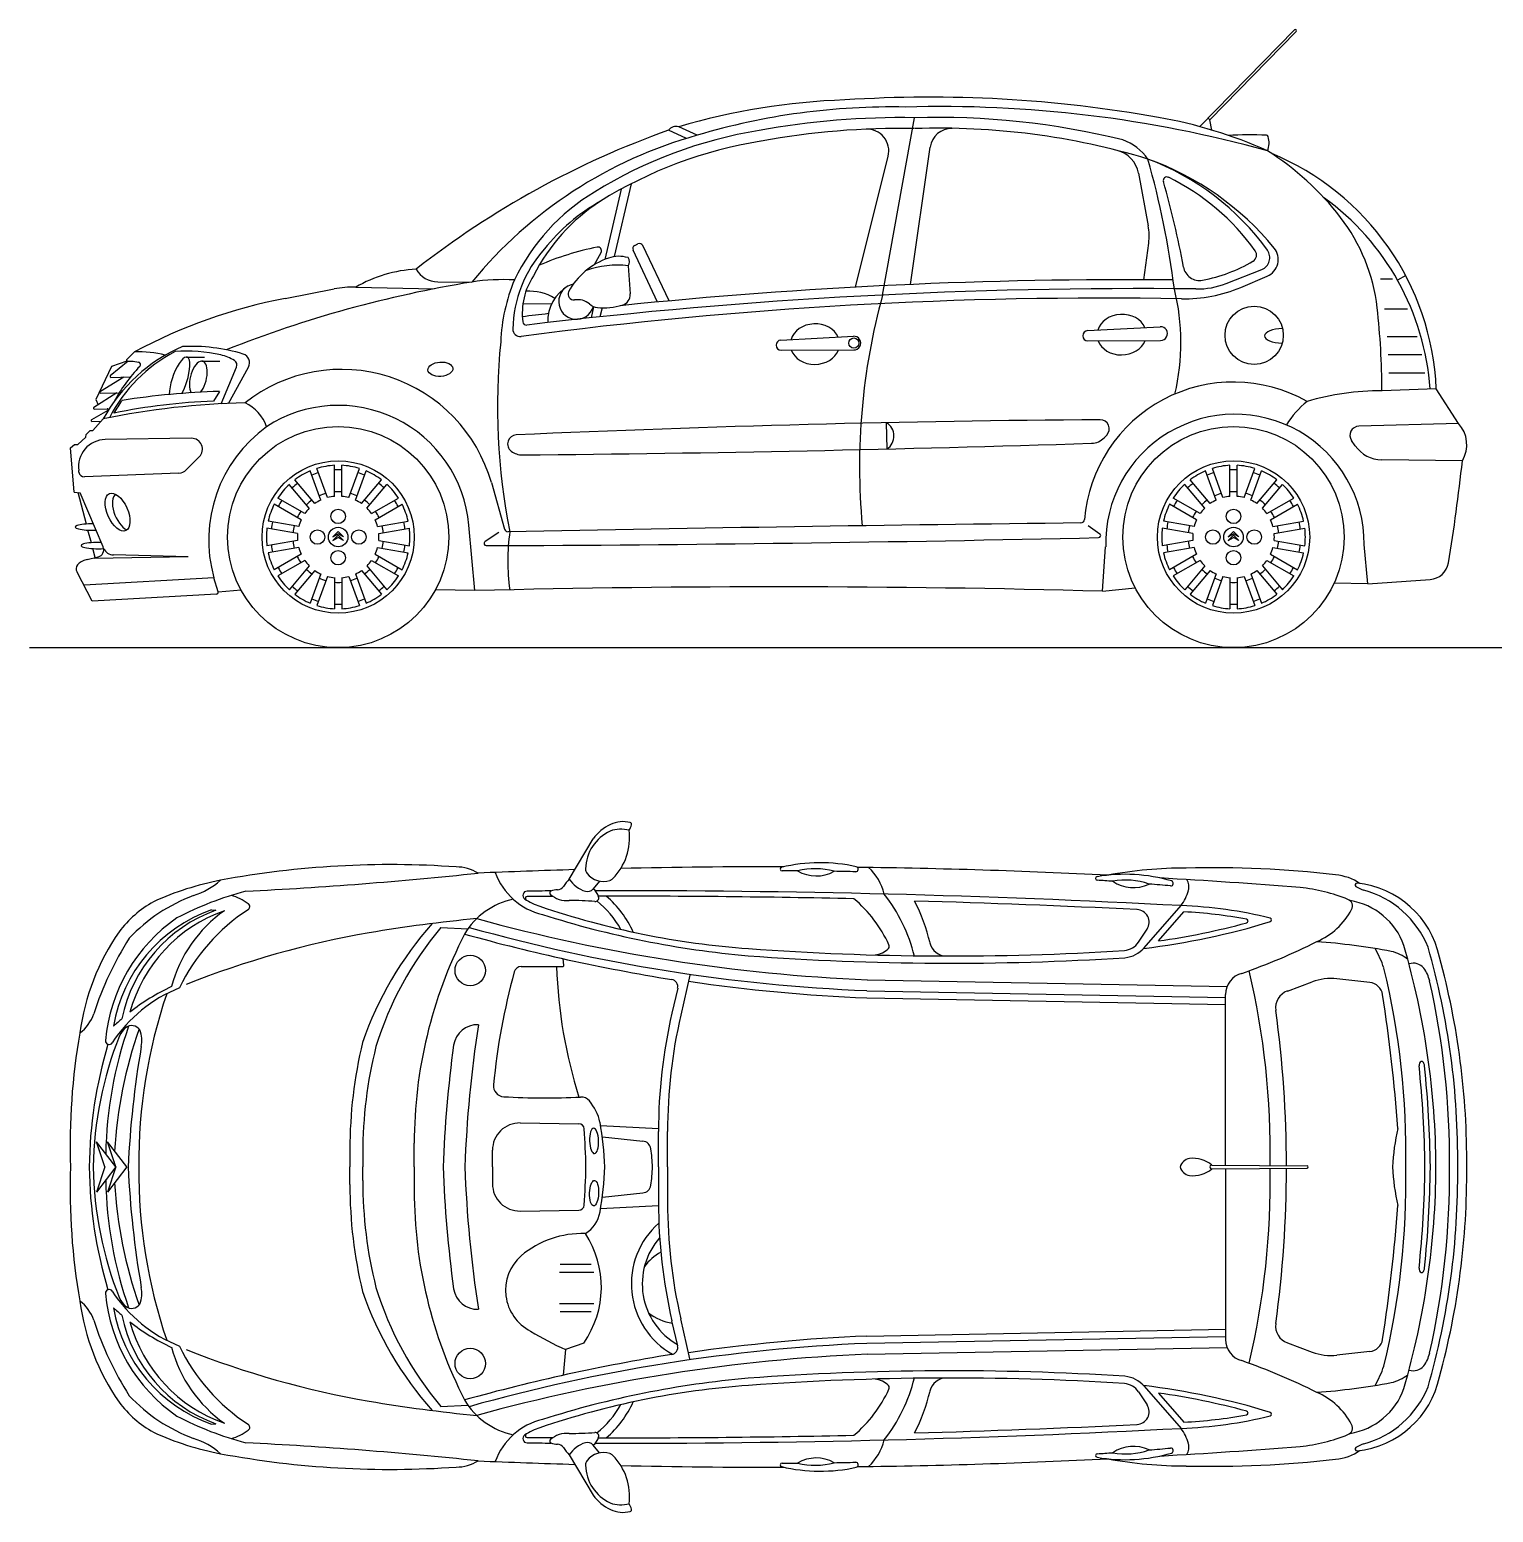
# Model space of a CAD drawing. Header units: millimetres. Extents: x 335 to 18837, y 383 to 11542.
# Drawn here: x 880 to 4916, y 6903 to 10992 of the extents above; entities that cross this region are included whole.
import ezdxf

# ---------------------------------------------------------------- set-up
doc = ezdxf.new("R2010")
doc.units = ezdxf.units.MM
doc.layers.add('dwgmodels.com', color=30, linetype='Continuous')

msp = doc.modelspace()

# ---------------------------------------------------------------- linework, layer by layer
at = {"color": 18, "true_color": 0x000000}
for p, q in [((4106.5, 10724.8), (4367.4, 10991.5)), ((4133.5, 10744), (4371.6, 10987.4)), ((2690.9, 10692.4), (2641.4, 10715)), ((2720.3, 10700.9), (2669.3, 10724.2)), ((3231.5, 10260.3), (3319.3, 10749.3)), ((4133.5, 10744), (4129.3, 10748.1)), ((4139.8, 10715.2), (4133.5, 10744)), ((3156.9, 10282.1), (3247, 10643.3)), ((3308.5, 10289.6), (3362.9, 10668.5)), ((3937, 10596.4), (3964.1, 10451.6)), ((2510.4, 10552.4), (2465.1, 10358.5)), ((2537.9, 10567), (2491, 10366.3)), ((2548.1, 10397.4), (2556.9, 10401.5)), ((2642.6, 10244.1), (2570.2, 10396.8)), ((3951.4, 10302.4), (3965.3, 10403.7)), ((2437, 10344.3), (2455.2, 10378.1)), ((2611.1, 10241.1), (2543.4, 10384.1)), ((2529.7, 10341.3), (2535.2, 10263.4)), ((4179.1, 10292.2), (4277.2, 10331)), ((4219, 10281.4), (4292, 10312.3)), ((4604.7, 10305.1), (4637.9, 10305.1)), ((4674, 10313.9), (4651.5, 10301.3)), ((1584.1, 10251.1), (1719.5, 10277.3)), ((1778.6, 10282.1), (1995, 10277.6)), ((2005, 10296.9), (2098.9, 10296.3)), ((2318.4, 10235.7), (2239.7, 10235.8)), ((2434.7, 10228.3), (2427.5, 10197.6)), ((2458.1, 10225.2), (2452.2, 10200.2)), ((4615.7, 10222.7), (4678.8, 10222.7)), ((2950.8, 10136.3), (3151.1, 10146.9)), ((3796.8, 10162.3), (3997.1, 10173)), ((4622.7, 10146.2), (4705.6, 10146.2)), ((1168.8, 10103.8), (1146.8, 10082)), ((2951.6, 10108.3), (3152.2, 10109)), ((3797.6, 10134.3), (3998.1, 10135)), ((1104.8, 10063.2), (1061.6, 9972.8)), ((1151.1, 10077.8), (1101.9, 10038)), ((1147.7, 10077.9), (1104.8, 10063.2)), ((1148.6, 10077.7), (1165.2, 10078.1)), ((1165.2, 10078.1), (1179.4, 10075.6)), ((1312.1, 10089.5), (1362.1, 10089.5)), ((1354, 10078.5), (1404, 10078.5)), ((1408, 9960.7), (1449.9, 10061.4)), ((1427.7, 9961.6), (1483, 10061.7)), ((4625.8, 10096.2), (4718, 10096.2)), ((1139.3, 10034.3), (1074.5, 9994.7)), ((1103.5, 10033.5), (1157.6, 10034.7)), ((4627.8, 10046.2), (4726.6, 10046.2)), ((1119.8, 9991), (1056.3, 9950.6)), ((1075.8, 9990.1), (1126.7, 9991.1)), ((1402.7, 9994.7), (1386.4, 9967.5)), ((4758.4, 10002.1), (4608.6, 9996.5)), ((4819.5, 9906), (4758.4, 10002.1)), ((1095, 9942.2), (1049.9, 9916.4)), ((1057.7, 9946), (1092.9, 9946.7)), ((1061.6, 9972.8), (1068.2, 9958.1)), ((1051.2, 9911.8), (1076.8, 9912.3)), ((1053.9, 9887), (1082.6, 9918.7)), ((3243.8, 9835.9), (3242.3, 9908.4)), ((4819.5, 9906), (4544.6, 9898.6)), ((1012.3, 9848.7), (1034.7, 9868.5)), ((1034.7, 9868.5), (1035.1, 9875.8)), ((1035.1, 9875.8), (1046.1, 9887)), ((1046.1, 9887), (1053.9, 9887)), ((1325.7, 9865.5), (1087.9, 9861.9)), ((3842.5, 9867.1), (3849.4, 9874.4)), ((4534.9, 9844.7), (4524.7, 9859.4)), ((992.3, 9838.7), (1003.6, 9848.7)), ((1001.9, 9717.2), (992.3, 9838.7)), ((1003.6, 9848.7), (1012.3, 9848.7)), ((1311.3, 9778.3), (1347.3, 9814.3)), ((2207.6, 9829.8), (2207.4, 9830)), ((1015.4, 9771.8), (1014.8, 9776.5)), ((1682.6, 9695.1), (1653.3, 9775.6)), ((1701.1, 9701.8), (1671.8, 9782.3)), ((1720.4, 9705.2), (1720.4, 9790.9)), ((1720.4, 9705.2), (1720.4, 9790.9)), ((1740, 9705.2), (1740, 9790.9)), ((1740, 9705.2), (1740, 9790.9)), ((1759.3, 9701.8), (1788.6, 9782.3)), ((1777.7, 9695.1), (1807, 9775.6)), ((4151.6, 9695.1), (4122.3, 9775.6)), ((4170.1, 9701.8), (4140.8, 9782.3)), ((4189.4, 9705.2), (4189.4, 9790.9)), ((4189.4, 9705.2), (4189.4, 9790.9)), ((4209, 9705.2), (4209, 9790.9)), ((4209, 9705.2), (4209, 9790.9)), ((4228.3, 9701.8), (4257.6, 9782.3)), ((4246.7, 9695.1), (4276, 9775.6)), ((4830.2, 9803.7), (4607.8, 9806.1)), ((1291.3, 9769.5), (1030.9, 9758.9)), ((1650.6, 9672.7), (1595.5, 9738.3)), ((1665.6, 9685.3), (1610.6, 9750.9)), ((1794.7, 9685.3), (1849.8, 9750.9)), ((1809.7, 9672.7), (1864.8, 9738.3)), ((2152.8, 9743.1), (2189.1, 9615.1)), ((4119.6, 9672.7), (4064.5, 9738.3)), ((4134.6, 9685.3), (4079.6, 9750.9)), ((4263.7, 9685.3), (4318.8, 9750.9)), ((4278.7, 9672.7), (4333.8, 9738.3)), ((1001.9, 9717.2), (1018.8, 9715)), ((1035.9, 9628.9), (1012.9, 9715.8)), ((1082.2, 9565.7), (1018.8, 9715)), ((1638, 9657.7), (1563.8, 9700.5)), ((1822.3, 9657.7), (1896.5, 9700.5)), ((4107, 9657.7), (4032.8, 9700.5)), ((4291.3, 9657.7), (4365.5, 9700.5)), ((1628.2, 9640.7), (1554, 9683.5)), ((1832.1, 9640.7), (1906.3, 9683.5)), ((4097.2, 9640.7), (4023, 9683.5)), ((4301.1, 9640.7), (4375.3, 9683.5)), ((1049.6, 9577.5), (1040.3, 9612.3)), ((1618.1, 9602.9), (1533.7, 9617.8)), ((1621.5, 9622.2), (1537.1, 9637.1)), ((1838.8, 9622.2), (1923.2, 9637.1)), ((1842.2, 9602.9), (1926.6, 9617.8)), ((2107.2, 9445.3), (2090.6, 9626.1)), ((3798, 9625.3), (3830.3, 9602.4)), ((4087.1, 9602.9), (4002.7, 9617.8)), ((4090.5, 9622.2), (4006.1, 9637.1)), ((4307.8, 9622.2), (4392.2, 9637.1)), ((4311.2, 9602.9), (4395.6, 9617.8)), ((1618.1, 9583.3), (1533.7, 9568.4)), ((1715.7, 9593.7), (1730.2, 9608.1)), ((1715.7, 9593.7), (1730.2, 9602)), ((1715.7, 9583.7), (1730.2, 9598.1)), ((1715.7, 9583.7), (1730.2, 9592)), ((1744.6, 9593.7), (1730.2, 9608.1)), ((1744.6, 9593.7), (1730.2, 9602)), ((1744.6, 9583.7), (1730.2, 9598.1)), ((1744.6, 9583.7), (1730.2, 9592)), ((1842.2, 9583.3), (1926.6, 9568.4)), ((2173.7, 9605.4), (2135.3, 9580.4)), ((4087.1, 9583.3), (4002.7, 9568.4)), ((4184.7, 9593.7), (4199.2, 9608.1)), ((4184.7, 9593.7), (4199.2, 9602)), ((4184.7, 9583.7), (4199.2, 9598.1)), ((4184.7, 9583.7), (4199.2, 9592)), ((4213.6, 9593.7), (4199.2, 9608.1)), ((4213.6, 9593.7), (4199.2, 9602)), ((4213.6, 9583.7), (4199.2, 9598.1)), ((4213.6, 9583.7), (4199.2, 9592)), ((4311.2, 9583.3), (4395.6, 9568.4)), ((4569.3, 9463.7), (4559.4, 9572.8)), ((1038.1, 9531), (1068.6, 9538.5)), ((1060.4, 9536.5), (1053.9, 9561.2)), ((1316.9, 9538.4), (1058.2, 9533.9)), ((1316.9, 9538.4), (1110.7, 9543.6)), ((1621.5, 9564), (1537.1, 9549.1)), ((1628.2, 9545.6), (1554, 9502.7)), ((1638, 9528.6), (1563.8, 9485.8)), ((1822.3, 9528.6), (1896.5, 9485.8)), ((1832.1, 9545.6), (1906.3, 9502.7)), ((1838.8, 9564), (1923.2, 9549.1)), ((3838, 9443.7), (3846.6, 9566)), ((4090.5, 9564), (4006.1, 9549.1)), ((4097.2, 9545.6), (4023, 9502.7)), ((4107, 9528.6), (4032.8, 9485.8)), ((4291.3, 9528.6), (4365.5, 9485.8)), ((4301.1, 9545.6), (4375.3, 9502.7)), ((4307.8, 9564), (4392.2, 9549.1)), ((1052.2, 9416.2), (1010.6, 9496.3)), ((1650.6, 9513.6), (1595.5, 9447.9)), ((1665.6, 9501), (1610.6, 9435.3)), ((1682.6, 9491.2), (1653.3, 9410.6)), ((1777.7, 9491.2), (1807, 9410.6)), ((1794.7, 9501), (1849.8, 9435.3)), ((1809.7, 9513.6), (1864.8, 9447.9)), ((4119.6, 9513.6), (4064.5, 9447.9)), ((4134.6, 9501), (4079.6, 9435.3)), ((4151.6, 9491.2), (4122.3, 9410.6)), ((4246.7, 9491.2), (4276, 9410.6)), ((4263.7, 9501), (4318.8, 9435.3)), ((4278.7, 9513.6), (4333.8, 9447.9)), ((1387.5, 9480.3), (1029.5, 9460)), ((1399, 9442.1), (1387.5, 9480.3)), ((1399, 9442.1), (1462.4, 9447.1)), ((1701.1, 9484.5), (1671.8, 9403.9)), ((1720.4, 9481.1), (1720.4, 9395.4)), ((1720.4, 9481.1), (1720.4, 9395.4)), ((1740, 9481.1), (1740, 9395.4)), ((1740, 9481.1), (1740, 9395.4)), ((1759.3, 9484.5), (1788.6, 9403.9)), ((2107.2, 9445.3), (1998.3, 9447.8)), ((3838, 9443.7), (3928.3, 9452.9)), ((4170.1, 9484.5), (4140.8, 9403.9)), ((4189.4, 9481.1), (4189.4, 9395.4)), ((4189.4, 9481.1), (4189.4, 9395.4)), ((4209, 9481.1), (4209, 9395.4)), ((4209, 9481.1), (4209, 9395.4)), ((4228.3, 9484.5), (4257.6, 9403.9)), ((4569.3, 9463.7), (4476.5, 9466.3)), ((4569.3, 9463.7), (4741.2, 9476)), ((1394.4, 9435.7), (1052.2, 9416.2)), ((2367.5, 8650), (2433, 8760.7)), ((2451.2, 8644.5), (2433.3, 8622.7)), ((1380.9, 8564.9), (1393.3, 8564.1)), ((3953, 8460.2), (4054.5, 8576.7)), ((3992.1, 8479.2), (4061.9, 8559.4)), ((2013.4, 8516), (2088.2, 8512.6)), ((3937.2, 8475.7), (3960.6, 8511.8)), ((2352.6, 8412), (2351.1, 8430.1)), ((2700.3, 8384.5), (2674.9, 8274.3)), ((2666.4, 8348.6), (2650.6, 8279.9)), ((3188.4, 8342.1), (4177.2, 8323.6)), ((3189, 8372.1), (4181.2, 8353.5)), ((4347.8, 8341.2), (4415.6, 8366.4)), ((4575.1, 8364.8), (4484.1, 8374.8)), ((3187.8, 8322.2), (4176.8, 8303.6)), ((4177.2, 7860.9), (4177.2, 8331.8)), ((2231.8, 7977.3), (2393.9, 7974.9)), ((2454, 7969.9), (2613.5, 7962.4)), ((2458.8, 7938.6), (2570.4, 7927.2)), ((2613.5, 7855.9), (2613.5, 7954.2)), ((2638.5, 7855.9), (2638.5, 7954.2)), ((1117.2, 7855.9), (1063.9, 7925.4)), ((1087.2, 7855.9), (1063.9, 7925.4)), ((1147.3, 7855.9), (1093.9, 7925.4)), ((1117.2, 7855.9), (1093.9, 7925.4)), ((1762.5, 7904.5), (1762.5, 7855.9)), ((1797.8, 7893.1), (1797.8, 7855.9)), ((1940, 7855.9), (1940, 7921.4)), ((2155.7, 7855.9), (2155.7, 7902.3)), ((1117.2, 7855.9), (1063.9, 7786.3)), ((1087.2, 7855.9), (1063.9, 7786.3)), ((1147.3, 7855.9), (1093.9, 7786.3)), ((1117.2, 7855.9), (1093.9, 7786.3)), ((1762.5, 7807.2), (1762.5, 7855.9)), ((1797.8, 7818.6), (1797.8, 7855.9)), ((1940, 7855.9), (1940, 7790.3)), ((2155.7, 7855.9), (2155.7, 7809.4)), ((2613.5, 7855.9), (2613.5, 7757.5)), ((2638.5, 7855.9), (2638.5, 7757.5)), ((4139.2, 7861.3), (4402.3, 7858.9)), ((4139.2, 7850.5), (4402.3, 7852.9)), ((4177.2, 7850.8), (4177.2, 7379.9)), ((2458.8, 7773.1), (2570.4, 7784.6)), ((2231.8, 7734.4), (2393.9, 7736.9)), ((2454, 7741.8), (2613.5, 7749.4)), ((2340.3, 7565.7), (2435.3, 7565.7)), ((2342.8, 7587.7), (2427.8, 7587.7)), ((2340.3, 7479.7), (2435.3, 7479.7)), ((2342.8, 7457.7), (2427.8, 7457.7)), ((2666.4, 7363.1), (2650.6, 7431.8)), ((2700.3, 7327.2), (2674.9, 7437.4)), ((3187.8, 7389.6), (4176.8, 7408.2)), ((2407.5, 7370.3), (2357.2, 7352.3)), ((3188.4, 7369.6), (4177.2, 7388.2)), ((4347.8, 7370.5), (4415.6, 7345.4)), ((2357.2, 7352.3), (2351.1, 7281.6)), ((3189, 7339.6), (4181.2, 7358.2)), ((4575.1, 7346.9), (4484.1, 7336.9)), ((3953, 7251.5), (4054.5, 7135)), ((2013.4, 7195.7), (2088.2, 7199.1)), ((3937.2, 7236), (3960.6, 7199.9)), ((3992.1, 7232.5), (4061.9, 7152.3)), ((1380.9, 7146.8), (1393.3, 7147.6)), ((2451.2, 7067.3), (2433.3, 7089)), ((2367.5, 7061.7), (2433, 6951))]:
    msp.add_line(p, q, dxfattribs=at)
for centre, radius in [((4256.1, 10149.4), 80.4), ((3152.1, 10128), 14), ((1730.2, 9593.1), 305), ((4199.2, 9593.1), 305), ((1730.2, 9593.1), 210), ((4199.2, 9593.1), 210), ((1730.2, 9650.1), 20), ((4199.2, 9650.1), 20), ((1673.2, 9593.1), 20), ((1730.2, 9593.1), 27), ((1787.2, 9593.1), 20), ((4142.2, 9593.1), 20), ((4199.2, 9593.1), 27), ((4256.2, 9593.1), 20), ((1730.2, 9536.1), 20), ((4199.2, 9536.1), 20), ((2094.4, 8397.9), 42), ((2094.4, 7313.8), 42)]:
    msp.add_circle(centre, radius, dxfattribs=at)
for centre, radius, start, end in [((4369.5, 10989.4), 2.92, 315.6244, 135.6244), ((3190.9, 8957.1), 1842.5, 91.9709, 106.4444), ((3361.9, 7226), 3580.2, 79.8605, 93.7532), ((3254.1, 8919.8), 1859.4, 88.7619, 106.6847), ((3393.3, 7404.6), 3375.7, 74.5463, 91.6809), ((3468.4, 8388), 2469.5, 109.566, 128.0866), ((3086.3, 9499.6), 1230.1, 99.1448, 121.8383), ((2661.3, 10701.9), 23.7, 70.2105, 146.7009), ((3277.4, 8639.1), 2110.6, 88.8625, 100.5556), ((3277.4, 8639.1), 2080.6, 88.8625, 100.5556), ((3188.7, 10657.8), 60, 346.0036, 92.5147), ((3385.7, 8644.8), 2105.6, 76.0391, 91.8081), ((3389.3, 8741.1), 1979.4, 73.1508, 91.9999), ((3422.2, 10660), 60, 88.9621, 171.8361), ((3772.9, 9497.7), 1271.6, 65.8685, 80.072), ((3049.5, 9515.9), 1229.9, 105.5283, 140.6164), ((3086.3, 9499.6), 1200.1, 99.1448, 121.8383), ((3843.4, 10549.8), 147.2, 35.618, 70.0137), ((4241.9, 9277.9), 1424.1, 88.0503, 92.3136), ((4290.2, 10696.2), 5, 15.1572, 88.0503), ((4234.7, 10681.2), 62.4, 338.3665, 15.1572), ((3858.4, 10581.7), 80, 10.5826, 75.7022), ((3693.4, 9883.4), 799, 39.3534, 70.2744), ((1685.4, 9985.8), 2368.5, 7.0506, 15.9214), ((3708.7, 9960.3), 721.6, 35.9608, 69.3551), ((3875.6, 9997.6), 781.3, 37.6307, 57.7266), ((4022.1, 9970.1), 737, 2.4921, 67.5707), ((4015.5, 10576.1), 10, 63.7314, 196.0591), ((1699.5, 9909.4), 2400.1, 10.28, 16.0591), ((3733.4, 10004.5), 647.5, 35.7266, 63.7314), ((2731.3, 10054.9), 571.1, 120.9741, 154.3543), ((2741, 10075.6), 528.7, 122.979, 153.2436), ((2718.8, 10051.5), 537.8, 119.5992, 141.3394), ((4030.9, 9952.5), 711.9, 3.9403, 54.1656), ((4098.4, 10169.3), 500, 6.4535, 37.6307), ((3816.7, 10424), 150, 352.2029, 10.5826), ((2555.7, 10158.7), 343.9, 138.3047, 178.6673), ((2599.6, 9618.6), 789.4, 101.3404, 113.5212), ((2446.4, 10382.8), 10, 331.7034, 101.3404), ((2552.4, 10388.3), 10, 115.3657, 205.3657), ((2561.2, 10392.5), 10, 25.3657, 115.3657), ((4272.6, 10358.4), 50, 292.9115, 39.3534), ((2542.2, 10171), 202.7, 109.2824, 150.9093), ((2504.4, 10279), 88.3, 73.3205, 109.2811), ((2515.1, 10352.4), 18.4, 322.7142, 37.2858), ((4032.2, 10731.5), 437.6, 280.7341, 300.2814), ((4242.8, 10370.9), 20, 300.2814, 35.7266), ((4264.3, 10363.6), 35, 291.578, 35.8369), ((1963.6, 9965.5), 366.6, 92.8868, 120.2976), ((2005.4, 10366.5), 69.6, 209.9556, 269.6487), ((2428.9, 10209.2), 191.1, 146.8793, 186.8918), ((2501.3, 10078.1), 264.8, 83.825, 109.2312), ((4105.3, 10345.7), 45, 190.28, 280.7341), ((2628.6, 7057.3), 3282.1, 99.2867, 111.5729), ((1772.6, 9992.4), 289.8, 88.8012, 100.5443), ((2184.8, 9746.4), 556.6, 86.7419, 98.8763), ((2657.4, 10114.4), 479.2, 156.9462, 177.93), ((2257, 10136.1), 135, 58.5835, 93.7828), ((3936, -3897.3), 14175.5, 89.35539, 96.82941), ((2418.9, 10188.7), 111, 119.3124, 182.2589), ((2387.3, 10242.3), 48.8, 100.7368, 343.5383), ((2381.2, 10263.9), 17.1, 160.737, 271.645), ((3902.9, -3319), 13621.6, 89.45393, 95.87844), ((2505.3, 10261.3), 30, 286.1646, 4.0318), ((3449.3, 10129.1), 605, 346.4481, 14.1052), ((4063.2, 10649.9), 400, 268.9713, 292.9115), ((4097.8, 10505.2), 228, 269.4166, 290.8962), ((1863.8, 8803.1), 1474.8, 100.9326, 118.1172), ((3836.7, -1965), 12216.9, 88.97126, 97.53601), ((2390.4, 10194.5), 53.1, 51.7158, 99.4427), ((2446.6, 10257.9), 31.9, 222.8793, 267.081), ((2462.2, 10410), 184.8, 264.6623, 286.1646), ((4949.6, 9788.2), 1781.8, 164.6363, 185.2796), ((2500.6, 9988.6), 2108, 0.2142, 6.4535), ((3902.9, -3319), 13621.6, 96.71605, 97.02022), ((2249.2, 10187.5), 10, 186.8918, 276.7964), ((2231.9, 10166.2), 20, 178.6673, 277.536), ((3152.1, 10128), 19, 270.1889, 93.0431), ((3797.5, 10148.3), 14, 93.0431, 270.1889), ((3797.5, 10148.3), 14, 93.0431, 270.1889), ((3998.1, 10154), 19, 270.1889, 93.0431), ((1478.6, 9704.9), 450.1, 113.2856, 151.6356), ((1475.2, 9730.3), 421.8, 117.4948, 152.9445), ((1179.2, 9807.3), 296.8, 75.5144, 92.006), ((1313.5, 9679.1), 426.7, 77.3912, 94.4421), ((1325.2, 9624.4), 494.6, 73.1791, 92.8449), ((3940.8, 9953.8), 1771.3, 174.2362, 191.2615), ((2951.6, 10122.3), 14, 93.0431, 270.1889), ((2951.6, 10122.3), 14, 93.0431, 270.1889), ((1508.4, 9752.7), 450.1, 136.2662, 151.6356), ((1148.6, 10080.2), 2.5, 134.8048, 271.2178), ((1178.2, 10068.7), 7, 316.2662, 80.0006), ((1377.9, 9974), 124.8, 58.0163, 76.6796), ((1436.1, 10067.2), 15, 337.4132, 58.0163), ((1461.1, 10073.8), 25, 331.0787, 73.1791), ((1103.5, 10036), 2.5, 128.9211, 271.2178), ((1739.5, 9625.8), 429.6, 15.8516, 128.2727), ((4199.2, 9608.2), 412.3, 60.5581, 175.391), ((1075.8, 9992.6), 2.5, 121.4417, 271.2178), ((1468.1, 7810.3), 2185.3, 91.716, 98.7901), ((4611.3, 9233.1), 763.4, 90.2088, 105.9251), ((1057.6, 9948.5), 2.5, 122.4483, 271.2178), ((1517, 7833.4), 2130.1, 91.1718, 101.7686), ((1093.7, 9944.3), 2.5, 299.7231, 108.4327), ((1475.2, 9730.3), 416.8, 144.8979, 150.6597), ((1436.1, 8393.6), 1574.7, 91.8095, 101.883), ((1424.9, 9859.4), 114.5, 19.312, 64.8913), ((1730.7, 9595), 361.2, 4.9421, 123.1988), ((4571.4, 9761), 267, 129.4264, 148.0502), ((1051.1, 9914.3), 2.5, 119.7231, 271.2178), ((1758.8, 9584.7), 385.6, 125.8528, 195.694), ((4134.1, -32713.8), 42631.5, 90.40718, 92.57148), ((3219.4, 9871.7), 43.3, 304.3389, 58.0586), ((3831.3, 9891.7), 25, 316.372, 90.4072), ((4202.9, 9575.3), 356.4, 359.5935, 181.4846), ((4545.2, 9873.6), 25, 91.5313, 214.8197), ((4756.5, 9847.7), 85.9, 329.2005, 42.7389), ((1089, 9786.9), 75, 90.8692, 187.9504), ((1326.1, 9835.5), 30, 314.9748, 90.8692), ((2222.6, 9849.9), 25, 92.5715, 232.6577), ((3806.3, 9901.6), 50, 271.8344, 316.372), ((2237.9, 9869.6), 50, 232.6577, 270.5048), ((1642.3, 77470.5), 67653.5, 270.504794, 271.834351), ((4608.8, 9896.1), 90, 214.8197, 269.3823), ((1290.1, 9799.5), 30, 272.3321, 314.9748), ((1730.2, 9593.1), 198, 112.8385, 127.1615), ((1730.2, 9593.1), 198, 92.8385, 107.1615), ((1730.2, 9593.1), 185.5, 86.9701, 93.0299), ((1730.2, 9593.1), 185.5, 86.9701, 93.0299), ((1730.2, 9593.1), 198, 72.8385, 87.1615), ((1730.2, 9593.1), 198, 52.8385, 67.1615), ((4199.2, 9593.1), 198, 112.8385, 127.1615), ((4199.2, 9593.1), 198, 92.8385, 107.1615), ((4199.2, 9593.1), 185.5, 86.9701, 93.0299), ((4199.2, 9593.1), 185.5, 86.9701, 93.0299), ((4199.2, 9593.1), 198, 72.8385, 87.1615), ((4199.2, 9593.1), 198, 52.8385, 67.1615), ((135.4, 10303.2), 4721.3, 350.4721, 353.927), ((1030.3, 9773.9), 15, 187.9504, 272.3321), ((1730.2, 9593.1), 198, 132.8385, 147.1615), ((1730.2, 9593.1), 185.5, 126.9701, 133.0299), ((1730.2, 9593.1), 185.5, 106.9701, 113.0299), ((1730.2, 9593.1), 185.5, 66.9701, 73.0299), ((1730.2, 9593.1), 185.5, 46.9701, 53.0299), ((1730.2, 9593.1), 198, 32.8385, 47.1615), ((4199.2, 9593.1), 198, 132.8385, 147.1615), ((4199.2, 9593.1), 185.5, 126.9701, 133.0299), ((4199.2, 9593.1), 185.5, 106.9701, 113.0299), ((4199.2, 9593.1), 185.5, 66.9701, 73.0299), ((4199.2, 9593.1), 185.5, 46.9701, 53.0299), ((4199.2, 9593.1), 198, 32.8385, 47.1615), ((1730.2, 9593.1), 185.5, 146.9701, 153.0299), ((1730.2, 9593.1), 125, 125.5011, 134.4989), ((1730.2, 9593.1), 112.5, 115, 125), ((1730.2, 9593.1), 125, 105.5011, 114.4989), ((1730.2, 9593.1), 112.5, 95, 105), ((1730.2, 9593.1), 125, 85.5011, 94.4989), ((1730.2, 9593.1), 125, 85.5011, 94.4989), ((1730.2, 9593.1), 112.5, 75, 85), ((1730.2, 9593.1), 125, 65.5011, 74.4989), ((1730.2, 9593.1), 112.5, 55, 65), ((1730.2, 9593.1), 125, 45.5011, 54.4989), ((1730.2, 9593.1), 185.5, 26.9701, 33.0299), ((4199.2, 9593.1), 185.5, 146.9701, 153.0299), ((4199.2, 9593.1), 125, 125.5011, 134.4989), ((4199.2, 9593.1), 112.5, 115, 125), ((4199.2, 9593.1), 125, 105.5011, 114.4989), ((4199.2, 9593.1), 112.5, 95, 105), ((4199.2, 9593.1), 125, 85.5011, 94.4989), ((4199.2, 9593.1), 125, 85.5011, 94.4989), ((4199.2, 9593.1), 112.5, 75, 85), ((4199.2, 9593.1), 125, 65.5011, 74.4989), ((4199.2, 9593.1), 112.5, 55, 65), ((4199.2, 9593.1), 125, 45.5011, 54.4989), ((4199.2, 9593.1), 185.5, 26.9701, 33.0299), ((1730.2, 9593.1), 198, 152.8385, 167.1615), ((1730.2, 9593.1), 125, 145.5011, 154.4989), ((1730.2, 9593.1), 112.5, 135, 145), ((1730.2, 9593.1), 112.5, 35, 45), ((1730.2, 9593.1), 125, 25.5011, 34.4989), ((1730.2, 9593.1), 198, 12.8385, 27.1615), ((4199.2, 9593.1), 198, 152.8385, 167.1615), ((4199.2, 9593.1), 125, 145.5011, 154.4989), ((4199.2, 9593.1), 112.5, 135, 145), ((4199.2, 9593.1), 112.5, 35, 45), ((4199.2, 9593.1), 125, 25.5011, 34.4989), ((4199.2, 9593.1), 198, 12.8385, 27.1615), ((1730.2, 9593.1), 198, 172.8385, 187.1615), ((1730.2, 9593.1), 185.5, 166.9701, 173.0299), ((1730.2, 9593.1), 125, 165.5011, 174.4989), ((1730.2, 9593.1), 112.5, 155, 165), ((1730.2, 9593.1), 112.5, 15, 25), ((1730.2, 9593.1), 125, 5.5011, 14.4989), ((1730.2, 9593.1), 185.5, 6.9701, 13.0299), ((1730.2, 9593.1), 198, 352.8385, 7.1615), ((2198.7, 9617.8), 10, 195.8516, 271.0985), ((6192.4, -198658.8), 208304.8, 90.664, 91.098506), ((3778.3, 9642.1), 10, 270.664, 355.391), ((4199.2, 9593.1), 198, 172.8385, 187.1615), ((4199.2, 9593.1), 185.5, 166.9701, 173.0299), ((4199.2, 9593.1), 125, 165.5011, 174.4989), ((4199.2, 9593.1), 112.5, 155, 165), ((4199.2, 9593.1), 112.5, 15, 25), ((4199.2, 9593.1), 125, 5.5011, 14.4989), ((4199.2, 9593.1), 185.5, 6.9701, 13.0299), ((4199.2, 9593.1), 198, 352.8385, 7.1615), ((1730.2, 9593.1), 185.5, 186.9701, 193.0299), ((1730.2, 9593.1), 125, 185.5011, 194.4989), ((1730.2, 9593.1), 112.5, 175, 185), ((1730.2, 9593.1), 112.5, 355, 5), ((1730.2, 9593.1), 125, 345.5011, 354.4989), ((1730.2, 9593.1), 185.5, 346.9701, 353.0299), ((2138.6, 9575.4), 6, 123.0008, 270.2191), ((1791.7, 100313.4), 90744.7, 270.219071, 271.285213), ((2760.4, 9527.3), 562.6, 171.7616, 188.1458), ((3826.9, 9597.5), 6, 271.2852, 54.6837), ((4199.2, 9593.1), 185.5, 186.9701, 193.0299), ((4199.2, 9593.1), 125, 185.5011, 194.4989), ((4199.2, 9593.1), 112.5, 175, 185), ((4199.2, 9593.1), 112.5, 355, 5), ((4199.2, 9593.1), 125, 345.5011, 354.4989), ((4199.2, 9593.1), 185.5, 346.9701, 353.0299), ((1045.2, 9501.9), 30, 103.847, 104.3329), ((1063.8, 9557.9), 20, 283.847, 23.0052), ((1111.4, 9573.6), 30, 203.0052, 268.5571), ((1730.2, 9593.1), 198, 192.8385, 207.1615), ((1730.2, 9593.1), 125, 205.5011, 214.4989), ((1730.2, 9593.1), 112.5, 195, 205), ((1730.2, 9593.1), 112.5, 215, 225), ((1730.2, 9593.1), 112.5, 315, 325), ((1730.2, 9593.1), 112.5, 335, 345), ((1730.2, 9593.1), 125, 325.5011, 334.4989), ((1730.2, 9593.1), 198, 332.8385, 347.1615), ((4199.2, 9593.1), 198, 192.8385, 207.1615), ((4199.2, 9593.1), 125, 205.5011, 214.4989), ((4199.2, 9593.1), 112.5, 195, 205), ((4199.2, 9593.1), 112.5, 215, 225), ((4199.2, 9593.1), 112.5, 315, 325), ((4199.2, 9593.1), 112.5, 335, 345), ((4199.2, 9593.1), 125, 325.5011, 334.4989), ((4199.2, 9593.1), 198, 332.8385, 347.1615), ((1730.2, 9593.1), 185.5, 206.9701, 213.0299), ((1730.2, 9593.1), 125, 225.5011, 234.4989), ((1730.2, 9593.1), 112.5, 235, 245), ((1730.2, 9593.1), 112.5, 295, 305), ((1730.2, 9593.1), 125, 305.5011, 314.4989), ((1730.2, 9593.1), 185.5, 326.9701, 333.0299), ((4199.2, 9593.1), 185.5, 206.9701, 213.0299), ((4199.2, 9593.1), 125, 225.5011, 234.4989), ((4199.2, 9593.1), 112.5, 235, 245), ((4199.2, 9593.1), 112.5, 295, 305), ((4199.2, 9593.1), 125, 305.5011, 314.4989), ((4199.2, 9593.1), 185.5, 326.9701, 333.0299), ((4737.3, 9530.8), 55, 274.0732, 350.4721), ((1730.2, 9593.1), 198, 212.8385, 227.1615), ((1730.2, 9593.1), 185.5, 226.9701, 233.0299), ((1730.2, 9593.1), 125, 245.5011, 254.4989), ((1730.2, 9593.1), 112.5, 255, 265), ((1730.2, 9593.1), 125, 265.5011, 274.4989), ((1730.2, 9593.1), 125, 265.5011, 274.4989), ((1730.2, 9593.1), 112.5, 275, 285), ((1730.2, 9593.1), 125, 285.5011, 294.4989), ((1730.2, 9593.1), 185.5, 306.9701, 313.0299), ((1730.2, 9593.1), 198, 312.8385, 327.1615), ((2940.4, -24134.9), 33590.6, 88.4688, 91.42139), ((4199.2, 9593.1), 198, 212.8385, 227.1615), ((4199.2, 9593.1), 185.5, 226.9701, 233.0299), ((4199.2, 9593.1), 125, 245.5011, 254.4989), ((4199.2, 9593.1), 112.5, 255, 265), ((4199.2, 9593.1), 125, 265.5011, 274.4989), ((4199.2, 9593.1), 125, 265.5011, 274.4989), ((4199.2, 9593.1), 112.5, 275, 285), ((4199.2, 9593.1), 125, 285.5011, 294.4989), ((4199.2, 9593.1), 185.5, 306.9701, 313.0299), ((4199.2, 9593.1), 198, 312.8385, 327.1615), ((1394.2, 9440.7), 5, 273.256, 16.6208), ((1730.2, 9593.1), 198, 232.8385, 247.1615), ((1730.2, 9593.1), 185.5, 246.9701, 253.0299), ((1730.2, 9593.1), 185.5, 266.9701, 273.0299), ((1730.2, 9593.1), 185.5, 266.9701, 273.0299), ((1730.2, 9593.1), 185.5, 286.9701, 293.0299), ((1730.2, 9593.1), 198, 292.8385, 307.1615), ((4199.2, 9593.1), 198, 232.8385, 247.1615), ((4199.2, 9593.1), 185.5, 246.9701, 253.0299), ((4199.2, 9593.1), 185.5, 266.9701, 273.0299), ((4199.2, 9593.1), 185.5, 266.9701, 273.0299), ((4199.2, 9593.1), 185.5, 286.9701, 293.0299), ((4199.2, 9593.1), 198, 292.8385, 307.1615), ((1730.2, 9593.1), 198, 252.8385, 267.1615), ((1730.2, 9593.1), 198, 272.8385, 287.1615), ((4199.2, 9593.1), 198, 252.8385, 267.1615), ((4199.2, 9593.1), 198, 272.8385, 287.1615), ((2538.7, 8681), 132.4, 115.7366, 142.9787), ((2516.2, 8728), 80.2, 75.9944, 115.8178), ((2489.8, 8812.7), 51.1, 326.3065, 345.2361), ((2534.4, 8801), 5, 345.2361, 75.9944), ((2530.1, 8675.4), 117.7, 114.9017, 178.7098), ((2509.7, 8704.1), 83.4, 74.2749, 110.4928), ((2375.3, 8763.1), 158.4, 315.1058, 7.7388), ((1873.8, 6135), 2554.8, 85.9163, 100.5502), ((2056.4, 8570.2), 113.1, 58.064, 90.325), ((2924.7, -9945), 18628.7, 91.6668, 92.4874), ((2432.4, 8677.7), 20, 178.7098, 218.461), ((2924.7, -9945), 18628.7, 89.89266, 91.27658), ((2954.4, 8677.4), 5, 103.4264, 270.2112), ((3059.6, 8236.8), 458, 77.4679, 103.4264), ((2978.8, 2056), 6616.4, 89.84025, 90.21117), ((3045.5, 8483.1), 195.4, 74.5236, 104.2879), ((3048.3, 8758.3), 99.9, 239.2572, 299.5543), ((2978.8, 2056), 6616.4, 88.45454, 88.97124), ((3157.5, 8677), 7, 268.4545, 77.4679), ((2924.7, -9945), 18628.7, 87.14394, 89.26971), ((3093.1, 8574.6), 146.6, 13.4237, 47.0205), ((4070.7, 7473.7), 1206.7, 90.0935, 100.3978), ((4140.7, 5773.8), 2907.5, 83.2907, 91.4187), ((1556.3, 7861.2), 799.6, 100.8294, 114.761), ((1267.6, 8803.8), 209.4, 287.7133, 311.3633), ((916, 19989.5), 11386.7, 272.81583, 276.05051), ((2335.9, 8731.1), 183.8, 200.0246, 256.7478), ((2334.6, 8640.4), 20, 270.698, 326.4629), ((2483.2, 8541.9), 158.3, 136.9539, 146.4629), ((2436, 8694.1), 81.5, 212.7769, 252.7884), ((2461.7, 8700.9), 57.4, 218.461, 288.2306), ((2473.4, 8665.4), 20, 288.2306, 315.1058), ((3823.7, 8651.6), 5, 99.6922, 266.4769), ((3900, 8205), 458, 73.7336, 99.6922), ((3416.8, 2042.7), 6616.4, 86.106, 86.47692), ((3901.9, 8451.7), 195.4, 70.7894, 100.5536), ((3922.7, 8726.1), 99.9, 235.5229, 295.82), ((3416.8, 2042.7), 6616.4, 84.72029, 85.23699), ((2924.7, -9945), 18628.7, 85.51048, 86.70458), ((4026.3, 8638), 7, 264.7203, 73.7336), ((4042.3, 8629.1), 33.9, 341.7318, 34.9198), ((4468.1, 8517.5), 144.4, 56.2719, 85.1187), ((4539.3, 8633.7), 5, 84.1183, 238.2725), ((4584.4, 8706.6), 90.7, 238.2725, 253.6429), ((4513.2, 8380.2), 259.8, 12.1559, 84.1183), ((1364.6, 8326.9), 297.2, 118.8225, 143.4182), ((1495.7, 8163.7), 470.3, 110.4533, 136.6015), ((1712.7, 7724.3), 923.2, 104.8943, 117.565), ((1389.4, 8451.1), 160.5, 54.6203, 73.3802), ((2254.1, 8394.6), 203.6, 101.5761, 149.4197), ((2251.7, 8604.7), 12, 90.4841, 236.3454), ((2335.9, 8731.1), 163.8, 236.3454, 252.5029), ((2251.2, 8596.7), 5, 90.4853, 237.7905), ((2500.2, -20806.7), 29409.4, 90.34567, 90.48527), ((2500.2, -20806.7), 29424.4, 90.35553, 90.48413), ((2318.7, 8612.2), 5, 111.5251, 225.4254), ((2359.5, 8653.7), 63.2, 225.4254, 277.3214), ((2335.5, 8569.6), 50.8, 90.698, 111.5251), ((2335.7, 6918.5), 1672.9, 86.4887, 88.9093), ((2417.8, 8635.4), 20, 252.7884, 320.6627), ((2409.6, 8590.2), 40.3, 15.3456, 53.8419), ((2438.8, 8598.2), 10, 266.4887, 15.3456), ((2500.2, -20806.7), 29424.4, 86.97218, 90.11938), ((2279, 8382.6), 264.3, 29.1246, 51.4934), ((2500.2, -20806.7), 29409.4, 88.72931, 90.10212), ((2279, 8382.6), 291.3, 24.5525, 49.1099), ((2919.6, 8317.9), 362.3, 24.5881, 50.0262), ((2885.9, 8332.2), 445.8, 13.6657, 38.3145), ((2863.4, 8355.3), 512.7, 13.3551, 27.1643), ((2500.2, -20806.7), 29407.4, 87.20739, 88.40354), ((3959.1, 8648.3), 119.3, 323.1012, 345.4848), ((4331.9, 8139), 490.2, 68.106, 84.025), ((4507.2, 8575.3), 20, 331.9101, 68.106), ((4490.9, 8403.8), 188.9, 19.3672, 81.0133), ((4486.7, 8360.3), 269.1, 22.3048, 74.4589), ((1516.7, 8176.7), 411.2, 109.2757, 170.5954), ((1529.9, 8183.6), 404.3, 109.7474, 168.4465), ((1554.8, 8172.3), 414.1, 109.497, 164.5583), ((1633.7, 8255.6), 376.1, 125.2539, 164.9605), ((1769.2, 8122.6), 527.8, 122.9712, 154.5004), ((1476.5, 8573.8), 10, 302.9712, 54.6203), ((3022.9, 10733.2), 2280.5, 251.1637, 265.958), ((3086.8, 11035.9), 2607.2, 252.291, 265.0219), ((3931.3, 8530.9), 35, 327.0075, 87.2074), ((4008.7, 7358.8), 1218.7, 76.1489, 87.8466), ((4008.7, 7358.8), 1201.7, 79.1404, 87.4603), ((4349.6, 8659.5), 198.7, 293.5601, 331.9101), ((1546.9, 8164.5), 459.8, 124.6557, 174.9915), ((2714.9, 7882.8), 970.5, 138.4054, 160.9523), ((2488.4, 4567.4), 3991.2, 95.4057, 99.7047), ((2726.9, 7913.8), 933.7, 139.8347, 162.9173), ((3388.3, 13132.4), 4794.4, 254.3038, 267.6105), ((3396.6, 13216.2), 4848.5, 254.6417, 267.554), ((3708.5, 10473.8), 2029.7, 276.882, 286.9644), ((3708.5, 10473.8), 2014.7, 278.092, 285.1628), ((4234.1, 8534.1), 5, 285.1628, 79.1404), ((4299.2, 8537.3), 5, 286.9644, 76.1489), ((1648.7, 8141), 636.5, 145.2174, 172.3774), ((1953.1, 7984), 944.1, 147.8207, 161.8215), ((2255.5, 5972.5), 2567, 99.8671, 111.589), ((3207.2, 7921.4), 1267.2, 152.9265, 180), ((3483.5, 13535.7), 5229.6, 254.4195, 260.8306), ((3240, 8464.5), 10, 322.4529, 24.5881), ((3407.6, 8484.5), 46.7, 193.3551, 269.9136), ((3895.3, 8503), 50, 273.6473, 327.0075), ((3616.9, 10110.1), 1823.6, 289.378, 296.4454), ((4295.3, 6640.9), 1841.1, 79.3908, 85.8455), ((2529.9, 7845), 2227.6, 0.2796, 16.1988), ((3418.9, 15975.9), 7558.1, 265.76327, 273.64732), ((3418.9, 15975.9), 7538.1, 265.76426, 273.64732), ((3203.6, 8503.7), 63.4, 276.391, 314.3715), ((3892.7, 8512.8), 80, 275.0579, 318.9316), ((4325, 8305.7), 305.3, 18.9172, 30.0111), ((4605.3, 8332.9), 121.2, 52.0949, 76.1783), ((2692.1, 7878.7), 2125.3, 359.3844, 15.9407), ((2699.6, 7872.2), 2142.8, 359.5643, 15.2251), ((3962.2, 7912.1), 1811.6, 164.5719, 174.6071), ((2235.1, 8388.7), 20, 89.9783, 164.5719), ((2260, 74341.9), 65933.2, 269.978328, 270.077881), ((3700.9, 8458.5), 1369.6, 182.0795, 197.421), ((2349.7, 8411.8), 3, 270.0779, 4.9314), ((4237.2, 8331.8), 60, 104.7342, 180), ((2144.7, 7898.4), 2155.8, 358.9729, 13.373), ((2566.7, 7902.5), 2107.7, 358.7315, 13.7827), ((4694.7, 8380.2), 37.7, 39.751, 107.97), ((4645, 8346.1), 97.9, 13.8929, 36.4562), ((1440, 7980), 398.1, 111.7119, 146.7395), ((1525.4, 7809.8), 600.2, 115.1315, 128.0258), ((2646.9, 8353.1), 20, 347.0055, 80.8306), ((3388.3, 13132.4), 4814.4, 261.7388, 267.6133), ((4365.2, 8294.4), 50, 110.3368, 187.7806), ((4467.8, 8225.7), 150, 83.742, 110.3368), ((4570.8, 8325.1), 40, 8.8683, 83.742), ((2538.9, 7875.4), 2255.9, 359.5038, 12.6558), ((2635.9, 7865.9), 1455.6, 161.2491, 180.3942), ((232.5, 7648.2), 4430.8, 4.0656, 8.8683), ((957.7, 8309), 103, 305.7458, 342.7889), ((1525.4, 7809.8), 600.2, 130.7339, 133.6682), ((4061.9, 7954.2), 1448.4, 167.0055, 180), ((4061.9, 7954.2), 1423.4, 167.0055, 180), ((1147.4, 7854.7), 3197.7, 0.0842, 7.7806), ((2768.5, 7918.6), 1777.3, 170.0606, 182.0237), ((2203.7, 7874.6), 1114.4, 160.6158, 179.0936), ((2318.7, 7833.3), 1206.6, 160.4774, 176.8547), ((1193.8, 8185.9), 73.7, 132.9276, 154.496), ((1160.8, 8218.2), 27.5, 34.4038, 128.4904), ((1105.8, 8204.3), 83.1, 348.5228, 20.7563), ((2114.3, 8181.9), 66.4, 87.8264, 171.4052), ((5461.9, 7733.4), 3384.5, 171.2482, 177.9258), ((2237.4, 7847.5), 1193.4, 163.1064, 179.6005), ((2063.2, 7842), 1008.4, 158.1326, 179.2116), ((1098.8, 8203.8), 10, 174.9915, 326.7395), ((3811.4, 7734.5), 2663, 170.1997, 177.3882), ((3020.5, 7904.5), 1258, 166.438, 180), ((3007.3, 7893.1), 1209.4, 165.8829, 180), ((5401.9, 7733.4), 3384.5, 172.214, 177.9258), ((4722.5, 8136.6), 11.7, 120.0121, 187.552), ((4718, 8140.6), 6.32, 29.978, 102.2567), ((4698, 8131.9), 28.1, 6.5542, 24.9798), ((1653, 7818.8), 3074.2, 0.6909, 5.9059), ((1668, 7818.8), 3074.2, 0.6909, 5.9059), ((2188.4, 8079.5), 30, 174.6071, 266.7727), ((2302.1, 10096.4), 2050, 266.7727, 272.7006), ((2400.1, 8018.7), 30, 40.489, 92.7006), ((2319.5, 7949.8), 136, 12.5906, 40.489), ((2230.7, 7902.3), 75, 89.1362, 180), ((2393.7, 7959.9), 15, 3.8394, 89.1362), ((1698.6, 7837.6), 766.9, 1.3675, 10.663), ((-89.6, 7793.2), 2503.9, 1.4337, 3.8394), ((5247.2, 7826.4), 610.4, 167.1304, 177.23), ((2567.8, 7902.3), 25, 8.9124, 84.1343), ((2235.6, 7850.2), 361.3, 0.8984, 8.9124), ((2768.5, 7793.1), 1777.3, 177.9763, 189.9394), ((2237.4, 7864.2), 1193.4, 180.3995, 196.8936), ((2063.2, 7869.7), 1008.4, 180.7884, 201.8674), ((2318.7, 7833.3), 1206.6, 178.2655, 178.6258), ((3811.4, 7977.2), 2663, 182.6118, 189.8003), ((2635.9, 7845.8), 1455.6, 179.6058, 198.7509), ((5401.9, 7978.4), 3384.5, 182.0742, 187.786), ((5461.9, 7978.4), 3384.5, 182.0742, 188.7518), ((-89.6, 7918.5), 2503.9, 356.1606, 358.5663), ((1698.6, 7874.2), 766.9, 349.337, 358.6325), ((2235.6, 7861.5), 361.3, 351.0876, 359.1016), ((4083, 7847.2), 32.4, 99.6361, 164.5356), ((4083, 7864.5), 32.4, 195.4644, 260.3639), ((4088, 7800.1), 79.7, 50.0763, 97.5327), ((4139.2, 7855.9), 5.4, 88.9566, 271.0434), ((2144.7, 7813.3), 2155.8, 346.627, 1.0271), ((1147.4, 7857), 3197.7, 352.2194, 359.9158), ((4402.3, 7855.9), 3, 360, 89.4783), ((4402.3, 7855.9), 3, 270.5217, 0), ((2566.7, 7809.2), 2107.7, 346.2173, 1.2685), ((5247.2, 7885.4), 610.4, 182.77, 192.8696), ((2529.9, 7866.7), 2227.6, 343.8012, 359.7204), ((1653, 7892.9), 3074.2, 354.0941, 359.3091), ((1668, 7892.9), 3074.2, 354.0941, 359.3091), ((2692.1, 7833), 2125.3, 344.0593, 0.6156), ((2538.9, 7836.3), 2255.9, 347.3442, 0.4962), ((2699.6, 7839.6), 2142.8, 344.7749, 0.4357), ((2203.7, 7837.1), 1114.4, 180.9064, 199.3842), ((2318.7, 7878.4), 1206.6, 181.3742, 181.7345), ((2318.7, 7878.4), 1206.6, 183.1453, 199.5226), ((3007.3, 7818.6), 1209.4, 180, 194.1171), ((4088, 7911.6), 79.7, 262.4673, 309.9237), ((3020.5, 7807.2), 1258, 180, 193.562), ((3207.2, 7790.3), 1267.2, 180, 207.0735), ((2230.7, 7809.4), 75, 180, 270.8638), ((2567.8, 7809.4), 25, 275.8657, 351.0876), ((2393.7, 7751.9), 15, 270.8638, 356.1606), ((2365.8, 7747), 87.7, 301.69, 350.3101), ((4061.9, 7757.5), 1448.4, 180, 192.9945), ((4061.9, 7757.5), 1423.4, 180, 192.9945), ((232.5, 8063.5), 4430.8, 351.1317, 355.9344), ((2761.5, 7533.5), 222.8, 131.2747, 240.6449), ((2404.1, 7407.8), 264.7, 88.3203, 129.7777), ((2186.2, 7524.6), 269.8, 325.1183, 33.2224), ((2761.5, 7533.5), 192.8, 138.7017, 240.1859), ((2318.7, 7516), 126.9, 131.3957, 242.8668), ((2684.7, 7501), 136.1, 118.3938, 143.8194), ((4722.5, 7575.1), 11.7, 172.448, 239.9879), ((4718, 7571.1), 6.32, 257.7433, 330.022), ((4698, 7579.8), 28.1, 335.0202, 353.4458), ((1105.8, 7507.4), 83.1, 339.2437, 11.4772), ((2726.9, 7797.9), 933.7, 197.0827, 220.1653), ((1648.7, 7570.7), 636.5, 187.6226, 214.7826), ((957.7, 7402.7), 103, 17.2111, 54.2542), ((1098.8, 7507.9), 10, 33.2605, 185.0085), ((1546.9, 7547.2), 459.8, 185.0085, 235.3443), ((1440, 7731.7), 398.1, 213.2605, 248.2881), ((1193.8, 7525.9), 73.7, 205.504, 227.0724), ((2714.9, 7828.9), 970.5, 199.0477, 221.5946), ((2114.3, 7529.8), 66.4, 188.5948, 272.1736), ((1525.4, 7901.9), 600.2, 226.3318, 229.2661), ((1516.7, 7535), 411.2, 189.4046, 250.7243), ((1529.9, 7528.1), 404.3, 191.5535, 250.2526), ((1160.8, 7493.5), 27.5, 231.5096, 325.5962), ((2670.9, 7557.8), 134.1, 230.6285, 261.95), ((1953.1, 7727.8), 944.1, 198.1785, 212.1793), ((1554.8, 7539.4), 414.1, 195.4417, 250.503), ((1525.4, 7901.9), 600.2, 231.9742, 244.8685), ((2733.2, 8183.3), 912.1, 238.8071, 245.6536), ((4365.2, 7417.4), 50, 172.2194, 249.6632), ((1769.2, 7589.2), 527.8, 205.4996, 237.0288), ((3388.3, 2579.3), 4794.4, 92.3895, 105.6962), ((2646.9, 7358.6), 20, 279.1694, 12.9945), ((3388.3, 2579.3), 4814.4, 92.3867, 98.2612), ((4237.2, 7379.9), 60, 180, 255.2658), ((4570.8, 7386.6), 40, 276.258, 351.1317), ((1633.7, 7456.2), 376.1, 195.0395, 234.7461), ((2255.5, 9739.2), 2567, 248.411, 260.1329), ((3483.5, 2176), 5229.6, 99.1694, 105.5805), ((3396.6, 2495.5), 4848.5, 92.446, 105.3583), ((3616.9, 5601.6), 1823.6, 63.5546, 70.622), ((4467.8, 7486), 150, 249.6632, 276.258), ((4645, 7365.6), 97.9, 323.5438, 346.1071), ((3418.9, -264.2), 7558.1, 86.35268, 94.23673), ((3892.7, 7198.9), 80, 41.0684, 84.9421), ((4325, 7406), 305.3, 329.9889, 341.0828), ((4605.3, 7378.8), 121.2, 283.8217, 307.9051), ((4694.7, 7331.6), 37.7, 252.03, 320.249), ((3022.9, 4978.5), 2280.5, 94.042, 108.8363), ((3086.8, 4675.9), 2607.2, 94.9781, 107.709), ((3418.9, -264.2), 7538.1, 86.35268, 94.23574), ((2919.6, 7393.9), 362.3, 309.9738, 335.4119), ((3203.6, 7208), 63.4, 45.6285, 83.609), ((2885.9, 7379.5), 445.8, 321.6855, 346.3343), ((3240, 7247.2), 10, 335.4119, 37.5471), ((2863.4, 7356.4), 512.7, 332.8357, 346.6449), ((3407.6, 7227.2), 46.7, 90.0864, 166.6449), ((3895.3, 7208.7), 50, 32.9925, 86.3527), ((3708.5, 5237.9), 2029.7, 73.0356, 83.118), ((4295.3, 9070.8), 1841.1, 274.1545, 280.6092), ((4490.9, 7307.9), 188.9, 278.9867, 340.6328), ((4513.2, 7331.6), 259.8, 275.8817, 347.8441), ((4486.7, 7351.4), 269.1, 285.5411, 337.6952), ((1364.6, 7384.8), 297.2, 216.5818, 241.1775), ((1495.7, 7548.1), 470.3, 223.3985, 249.5467), ((2488.4, 11144.3), 3991.2, 260.2953, 264.5943), ((2254.1, 7317.1), 203.6, 210.5803, 258.4239), ((2279, 7329.2), 264.3, 308.5066, 330.8754), ((2279, 7329.2), 291.3, 310.8901, 335.4475), ((3931.3, 7180.8), 35, 272.7926, 32.9925), ((3708.5, 5237.9), 2014.7, 74.8372, 81.908), ((4349.6, 7052.3), 198.7, 28.0899, 66.4399), ((1712.7, 7987.4), 923.2, 242.435, 255.1057), ((2335.9, 6980.6), 183.8, 103.2522, 159.9754), ((4008.7, 8352.9), 1218.7, 272.1534, 283.8511), ((4008.7, 8352.9), 1201.7, 272.5397, 280.8596), ((4234.1, 7177.6), 5, 280.8596, 74.8372), ((4299.2, 7174.5), 5, 283.8511, 73.0356), ((1556.3, 7850.5), 799.6, 245.239, 259.1706), ((1389.4, 7260.7), 160.5, 286.6198, 305.3797), ((1476.5, 7138), 10, 305.3797, 57.0288), ((2251.7, 7107), 12, 123.6546, 269.5159), ((2335.9, 6980.6), 163.8, 107.4971, 123.6546), ((2251.2, 7115), 5, 122.2095, 269.5147), ((2359.5, 7058), 63.2, 82.6786, 134.5746), ((2335.7, 8793.3), 1672.9, 271.0907, 273.5113), ((2438.8, 7113.6), 10, 344.6544, 93.5113), ((2500.2, 36518.4), 29424.4, 269.88062, 273.02782), ((2500.2, 36518.4), 29409.4, 269.89788, 271.27069), ((2500.2, 36518.4), 29407.4, 271.59646, 272.79261), ((3959.1, 7063.4), 119.3, 14.5152, 36.8988), ((4331.9, 7572.7), 490.2, 275.975, 291.894), ((4507.2, 7136.4), 20, 291.894, 28.0899), ((1267.6, 6908), 209.4, 48.6367, 72.2867), ((916, -4277.8), 11386.7, 83.94949, 87.18417), ((2500.2, 36518.4), 29409.4, 269.51473, 269.65433), ((2500.2, 36518.4), 29424.4, 269.51587, 269.64447), ((2318.7, 7099.5), 5, 134.5746, 248.4749), ((2335.5, 7142.1), 50.8, 248.4749, 269.302), ((2334.6, 7071.3), 20, 33.5371, 89.302), ((2483.2, 7169.8), 158.3, 213.5371, 223.0461), ((2436, 7017.6), 81.5, 107.2116, 147.2231), ((2417.8, 7076.4), 20, 39.3373, 107.2116), ((2409.6, 7121.6), 40.3, 306.1581, 344.6544), ((3093.1, 7137.2), 146.6, 312.9795, 346.5763), ((3922.7, 6985.6), 99.9, 64.18, 124.4771), ((3901.9, 7260), 195.4, 259.4464, 289.2106), ((3416.8, 13669.1), 6616.4, 274.76301, 275.27971), ((2924.7, 25656.7), 18628.7, 273.29542, 274.48952), ((4026.3, 7073.8), 7, 286.2664, 95.2797), ((4042.3, 7082.7), 33.9, 325.0802, 18.2682), ((4468.1, 7194.2), 144.4, 274.8813, 303.7281), ((4539.3, 7078.1), 5, 121.7275, 275.8817), ((4584.4, 7005.2), 90.7, 106.3571, 121.7275), ((1873.8, 9576.8), 2554.8, 259.4498, 274.0837), ((2056.4, 7141.5), 113.1, 269.675, 301.936), ((2924.7, 25656.7), 18628.7, 267.5126, 268.3332), ((2432.4, 7034.1), 20, 141.539, 181.2902), ((2530.1, 7036.3), 117.7, 181.2902, 245.0983), ((2461.7, 7010.8), 57.4, 71.7694, 141.539), ((2473.4, 7046.3), 20, 44.8942, 71.7694), ((2375.3, 6948.6), 158.4, 352.2612, 44.8942), ((2954.4, 7034.3), 5, 89.7888, 256.5736), ((2978.8, 13655.7), 6616.4, 269.78883, 270.15975), ((3048.3, 6953.5), 99.9, 60.4457, 120.7428), ((3045.5, 7228.7), 195.4, 255.7121, 285.4764), ((2978.8, 13655.7), 6616.4, 271.02876, 271.54546), ((3157.5, 7034.7), 7, 282.5321, 91.5455), ((2924.7, 25656.7), 18628.7, 270.73029, 272.85606), ((3823.7, 7060.2), 5, 93.5231, 260.3078), ((3900, 7506.7), 458, 260.3078, 286.2664), ((3416.8, 13669.1), 6616.4, 273.52308, 273.894), ((4070.7, 8238), 1206.7, 259.6022, 269.9065), ((4140.7, 9937.9), 2907.5, 268.5813, 276.7093), ((2924.7, 25656.7), 18628.7, 268.72342, 270.10734), ((3059.6, 7475), 458, 256.5736, 282.5321), ((2538.7, 7030.7), 132.4, 217.0213, 244.2634), ((2509.7, 7007.6), 83.4, 249.5072, 285.7251), ((2516.2, 6983.7), 80.2, 244.1822, 284.0056), ((2489.8, 6899), 51.1, 14.7639, 33.6935), ((2534.4, 6910.7), 5, 284.0056, 14.7639)]:
    msp.add_arc(centre, radius, start, end, dxfattribs=at)
for centre, major_axis, ratio, start_param, end_param in [((3045, 10125.2), (-68, -2.4), 0.82168, 3.455083, 6.012151), ((3890.9, 10151.2), (-68, -2.4), 0.82168, 3.455083, 6.012151), ((4335.7, 10147.8), (-50.9, 0), 0.392157, 4.739252, 7.811283), ((3045, 10125.2), (-68, -2.4), 0.82168, 0.261318, 2.801498), ((3890.9, 10151.2), (-68, -2.4), 0.82168, 0.261318, 2.801498), ((1292.8, 10026.2), (21.1, 63), 0.307516, 4.188166, 8.642868), ((1344.7, 10031.1), (11.8, 47), 0.460287, 3.872564, 8.981446), ((1141.9, 9662), (-22.6, 51), 0.505506, 6.400933, 8.865255), ((1052.8, 9620.7), (-48, 0), 0.182663, 4.665095, 8.056077), ((1069.2, 9569.5), (-48, 0), 0.182663, 4.550106, 8.15771), ((1068, 9504), (-60.5, 2.5), 0.49601, -1.026808, 0.34011)]:
    msp.add_ellipse(centre, major_axis=major_axis, ratio=ratio, start_param=start_param, end_param=end_param, dxfattribs=at)
for centre, major_axis, ratio in [((2012.1, 10055.9), (-34.3, -2.3), 0.572978), ((1121.9, 9662), (-22.6, 51), 0.505506), ((2436, 7783.7), (-1.3, -35.1), 0.355056)]:
    msp.add_ellipse(centre, major_axis=major_axis, ratio=ratio, dxfattribs=at)
at = {"color": 18, "true_color": 0x000000, "extrusion": (0, 0, -1)}
msp.add_ellipse((2436, 7928), major_axis=(-1.3, 35.1), ratio=0.355056, dxfattribs=at)
at = {"layer": 'dwgmodels.com', "color": 18, "true_color": 0x000000}
msp.add_line((879.5, 9288.1), (8203.8, 9288.1), dxfattribs=at)

doc.saveas('drawing.dxf')
